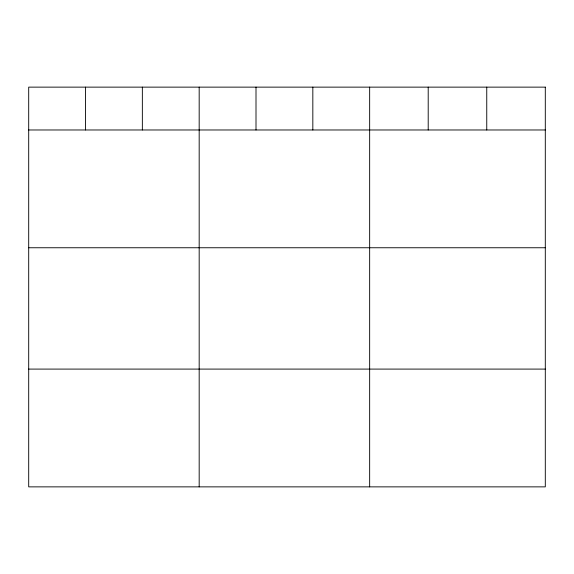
<?xml version="1.0" encoding="UTF-8"?>
<svg xmlns="http://www.w3.org/2000/svg" width="574" height="574" viewBox="0 0 574 574"><rect width="100%" height="100%" fill="white"/><g stroke="black" fill="none" stroke-linecap="round" stroke-linejoin="round"><path stroke-width="0.86" d="M28.7 129.975L545.3 129.975M28.7 247.753L545.3 247.753M28.7 369.089L545.3 369.089M486.752 87.133L486.752 129.975M428.204 87.133L428.204 129.975M369.656 87.133L369.656 486.867M312.83 87.133L312.83 129.975M256.004 87.133L256.004 129.975M199.178 87.133L199.178 486.867M142.352 87.133L142.352 129.975M85.526 87.133L85.526 129.975M545.3 87.133L28.7 87.133L28.7 486.867L545.3 486.867L545.3 87.133"/></g></svg>
